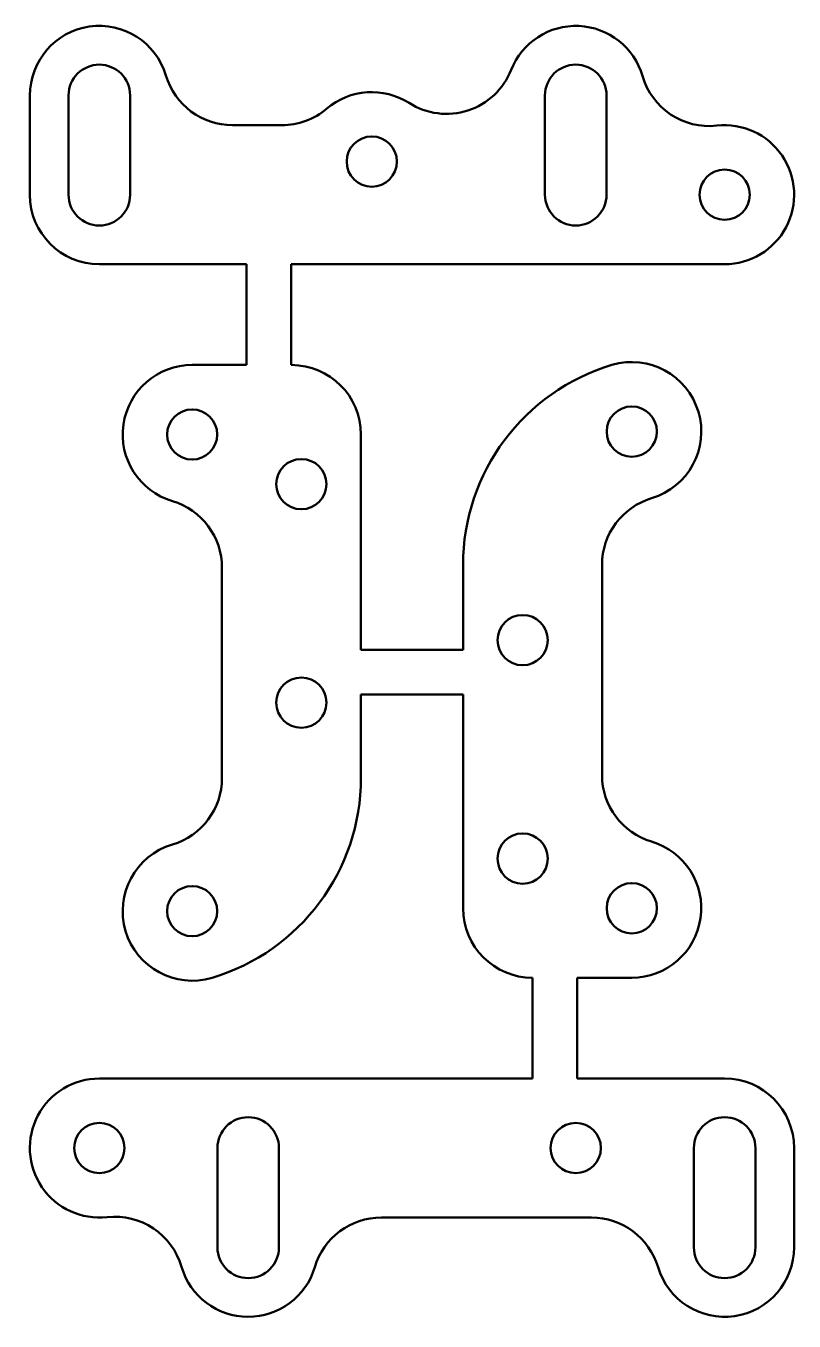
# Model space of a CAD drawing. Header units: millimetres. Extents: x 191.4 to 230.1, y 130 to 195.2.
import ezdxf

# ---------------------------------------------------------------- set-up
doc = ezdxf.new("R2010")
doc.units = ezdxf.units.MM
doc.header["$LTSCALE"] = 0.75
doc.layers.add('Visible', color=7, linetype='Continuous', lineweight=50)

msp = doc.modelspace()

# ---------------------------------------------------------------- linework, layer by layer
at = {"layer": 'Visible'}
for p, q in [((191.635416, 191.66426, 3.175), (191.635416, 186.66426, 3.175)), ((193.585416, 186.66426, 3.175), (193.585416, 191.66426, 3.175)), ((196.685416, 191.66426, 3.175), (196.685416, 186.66426, 3.175)), ((217.585416, 186.66426, 3.175), (217.585416, 191.66426, 3.175)), ((220.685416, 191.66426, 3.175), (220.685416, 186.66426, 3.175)), ((204.324398, 190.16426, 3.175), (201.84362, 190.16426, 3.175)), ((195.135416, 183.16426, 3.175), (202.553893, 183.16426, 3.175)), ((202.553893, 178.091311, 3.175), (202.553893, 183.16426, 3.175)), ((204.803893, 183.16426, 3.175), (204.803893, 178.091311, 3.175)), ((204.803893, 183.16426, 3.175), (226.635416, 183.16426, 3.175)), ((202.553893, 178.091311, 3.175), (199.812467, 178.091311, 3.175)), ((204.812467, 178.091311, 3.175), (204.803893, 178.091311, 3.175)), ((208.312467, 174.591311, 3.175), (208.312467, 163.75538, 3.175)), ((201.312467, 157.299515, 3.175), (201.312467, 167.883107, 3.175)), ((213.458365, 168.029005, 3.175), (213.458365, 163.75538, 3.175)), ((220.458365, 157.445413, 3.175), (220.458365, 168.029005, 3.175)), ((208.312467, 163.75538, 3.175), (213.458365, 163.75538, 3.175)), ((208.312467, 161.50538, 3.175), (208.312467, 157.299515, 3.175)), ((213.458365, 161.50538, 3.175), (208.312467, 161.50538, 3.175)), ((213.458365, 161.50538, 3.175), (213.458365, 150.737209, 3.175)), ((216.958365, 147.237209, 3.175), (216.963253, 147.237209, 3.175)), ((216.963253, 142.16426, 3.175), (216.963253, 147.237209, 3.175)), ((219.213253, 147.237209, 3.175), (219.213253, 142.16426, 3.175)), ((219.213253, 147.237209, 3.175), (221.958365, 147.237209, 3.175)), ((216.963253, 142.16426, 3.175), (195.135416, 142.16426, 3.175)), ((226.635416, 142.16426, 3.175), (219.213253, 142.16426, 3.175)), ((201.085416, 138.66426, 3.175), (201.085416, 133.66426, 3.175)), ((204.185416, 133.66426, 3.175), (204.185416, 138.66426, 3.175)), ((225.085416, 138.66426, 3.175), (225.085416, 133.66426, 3.175)), ((228.185416, 133.66426, 3.175), (228.185416, 138.66426, 3.175)), ((230.135416, 138.66426, 3.175), (230.135416, 133.66426, 3.175)), ((209.34362, 135.16426, 3.175), (219.927212, 135.16426, 3.175))]:
    msp.add_line(p, q, dxfattribs=at)
at = {"layer": 'Visible', "extrusion": (0, -3.2e-15, -1)}
msp.add_circle((-208.860416, 188.332792, -3.175), 1.2645, dxfattribs=at)
at = {"layer": 'Visible'}
for centre in [(226.635416, 186.66426, 3.175), (199.812467, 174.591311, 3.175), (221.958365, 174.737209, 3.175), (205.312467, 172.091311, 3.175), (216.458365, 164.237209, 3.175), (205.312467, 161.091311, 3.175), (216.458365, 153.237209, 3.175), (221.958365, 150.737209, 3.175), (199.812467, 150.591311, 3.175)]:
    msp.add_circle(centre, 1.2645, dxfattribs=at)
at = {"layer": 'Visible', "extrusion": (2.9e-15, 0, -1)}
for centre in [(-195.135416, 138.66426, -3.175), (-219.135416, 138.66426, -3.175)]:
    msp.add_circle(centre, 1.2645, dxfattribs=at)
at = {"layer": 'Visible'}
for centre, radius, start, end in [((195.135416, 191.66426, 3.175), 3.5, 16.60155, 180), ((219.135416, 191.66426, 3.175), 3.5, 16.230542, 158.45683), ((195.135416, 191.66426, 3.175), 1.55, 0, 180), ((219.135416, 191.66426, 3.175), 1.55, 360, 180), ((212.624428, 194.234675, 3.175), 3.5, 237.471709, 338.45683), ((204.324398, 193.66426, 3.175), 3.5, 270, 310.391171), ((226.635416, 186.66426, 3.175), 3.5, 270, 96.389323), ((195.135416, 186.66426, 3.175), 3.5, 180, 270), ((195.135416, 186.66426, 3.175), 1.55, 180, 0), ((219.135416, 186.66426, 3.175), 1.55, 180, 360), ((199.812467, 174.591311, 3.175), 3.5, 90, 253.39845), ((204.812467, 174.591311, 3.175), 3.5, 0, 90), ((223.958365, 168.029005, 3.175), 10.5, 106.60155, 180), ((221.958365, 174.737209, 3.175), 3.5, 286.60155, 106.60155), ((197.812467, 167.883107, 3.175), 3.5, 0, 73.39845), ((197.812467, 157.299515, 3.175), 3.5, 286.60155, 0), ((197.812467, 157.299515, 3.175), 10.5, 286.60155, 0), ((199.812467, 150.591311, 3.175), 3.5, 106.60155, 286.60155), ((221.958365, 150.737209, 3.175), 3.5, 270, 73.39845), ((216.958365, 150.737209, 3.175), 3.5, 180, 270), ((202.635416, 138.66426, 3.175), 1.55, 0, 180), ((226.635416, 138.66426, 3.175), 1.55, 0, 180), ((202.635416, 133.66426, 3.175), 1.55, 180, 0), ((226.635416, 133.66426, 3.175), 1.55, 180, 0)]:
    msp.add_arc(centre, radius, start, end, dxfattribs=at)
at = {"layer": 'Visible', "extrusion": (0, 0, -1)}
for centre, start, end in [((-201.84362, 193.66426, -3.175), 270, 343.39845), ((-225.85643, 193.62078, -3.175), 263.610677, 343.769458)]:
    msp.add_arc(centre, 3.5, start, end, dxfattribs=at)
at = {"layer": 'Visible', "extrusion": (1.6e-15, -1.9e-15, -1)}
msp.add_arc((-208.860416, 188.332792, -3.175), 3.5, 49.608829, 122.528291, dxfattribs=at)
at = {"layer": 'Visible', "extrusion": (0, -5e-16, -1)}
msp.add_arc((-223.958365, 168.029005, -3.175), 3.5, 0, 73.39845, dxfattribs=at)
at = {"layer": 'Visible', "extrusion": (0, -6e-16, -1)}
msp.add_arc((-223.958365, 157.445413, -3.175), 3.5, 286.60155, 0, dxfattribs=at)
at = {"layer": 'Visible', "extrusion": (2.9e-15, 0, -1)}
for centre, start, end in [((-195.135416, 138.66426, -3.175), 263.610677, 90), ((-226.635416, 138.66426, -3.175), 90, 180), ((-195.914402, 131.707739, -3.175), 83.610677, 163.769458), ((-219.927212, 131.66426, -3.175), 90, 163.398453), ((-226.635416, 133.66426, -3.175), 180, 343.398448)]:
    msp.add_arc(centre, 3.5, start, end, dxfattribs=at)
at = {"layer": 'Visible', "extrusion": (3e-15, 0, -1)}
for centre, start, end in [((-209.34362, 131.66426, -3.175), 16.60155, 90), ((-202.635416, 133.66426, -3.175), 196.60155, 343.769458)]:
    msp.add_arc(centre, 3.5, start, end, dxfattribs=at)

doc.saveas('drawing.dxf')
